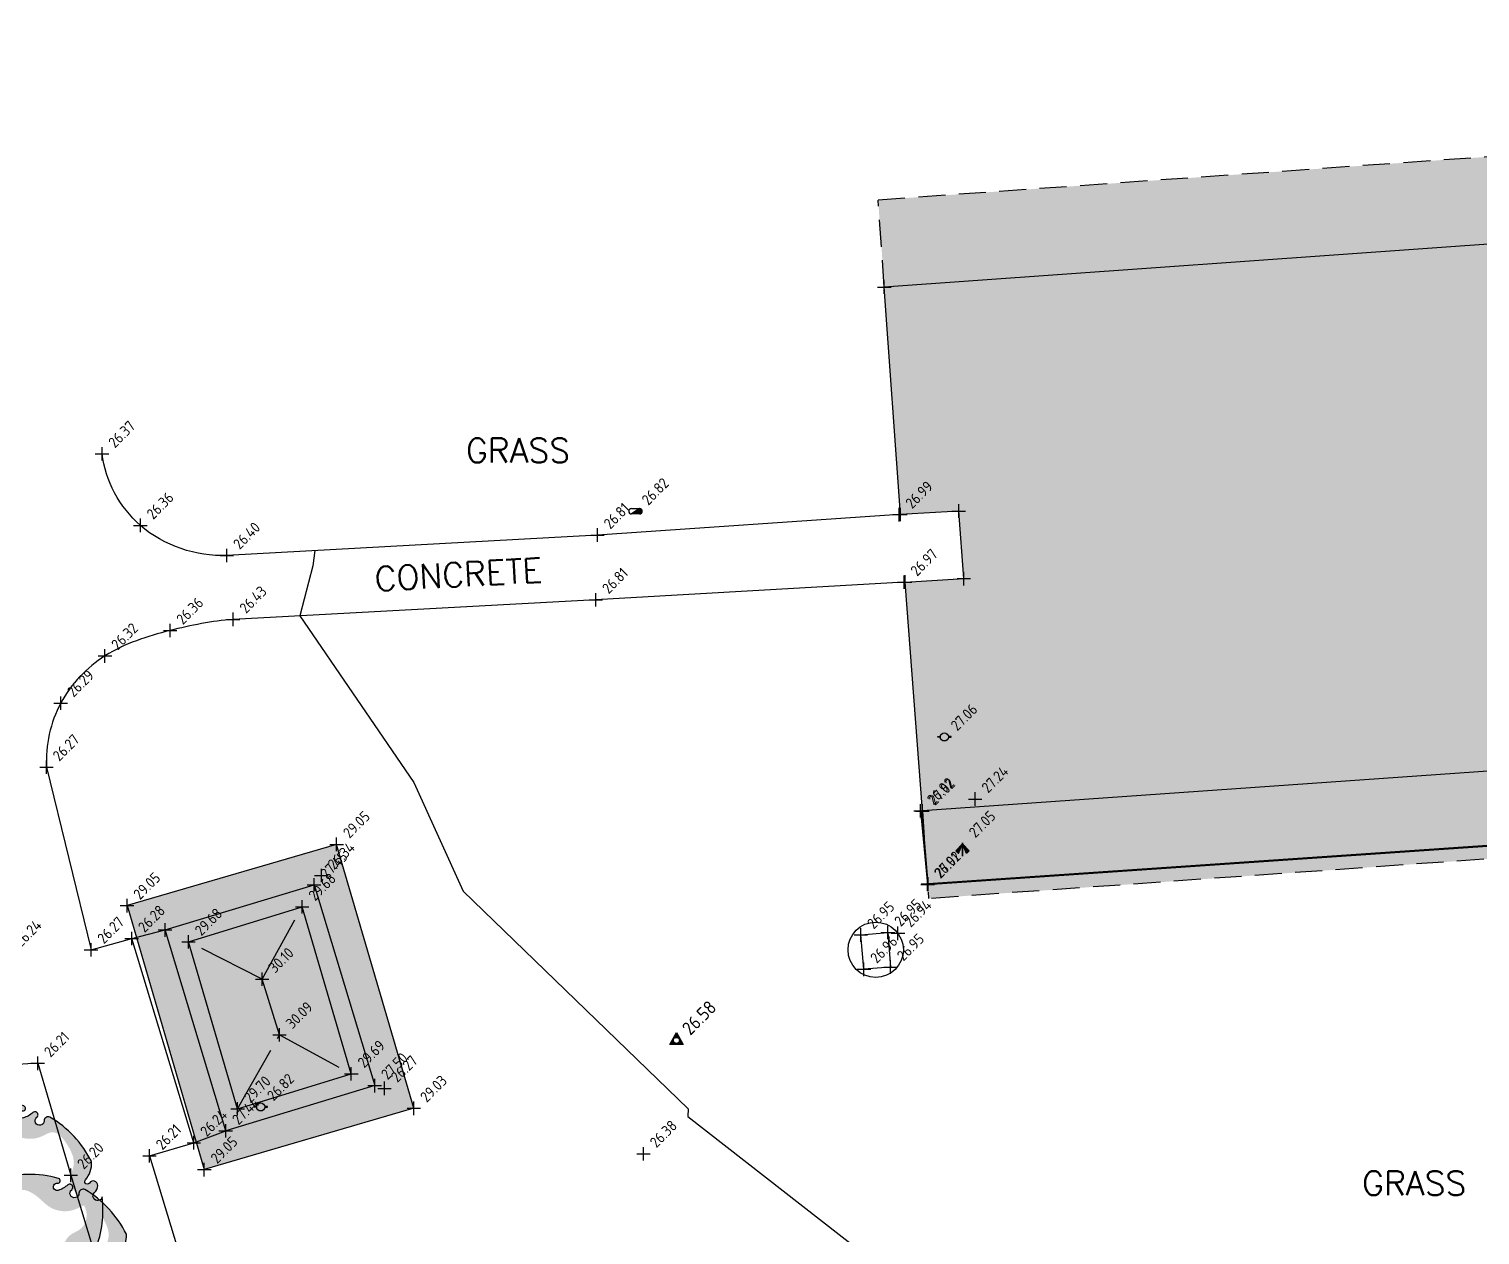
# Model space of a CAD drawing. Header units: metres. Extents: x 245957 to 247358, y 7418632 to 7419642.
# Drawn here: x 246319.16 to 246346.02, y 7419063.67 to 7419085.99 of the extents above; entities that cross this region are included whole.
import ezdxf
from ezdxf.enums import TextEntityAlignment as Align

# ---------------------------------------------------------------- set-up
doc = ezdxf.new("R2010")
doc.units = ezdxf.units.M
doc.linetypes.add('DASHED', pattern=[0.75, 0.5, -0.25])
doc.linetypes.add('PHANTOM', pattern=[2.5, 1.25, -0.25, 0.25, -0.25, 0.25, -0.25])
for name, color, linetype in [('-TEXT', 7, 'Continuous'), ('010_TEXTER', 8, 'Continuous'), ('010_TEXTER-L', 8, 'Continuous'), ('018_SPIKE', 8, 'Continuous'), ('018_SPIKE-L', 8, 'Continuous'), ('104_EXISTING_SURFACE-L', 35, 'Continuous'), ('104_EXISTING_SURFACE-S', 35, 'Continuous'), ('107_FLOOR_LEVEL-L', 234, 'Continuous'), ('107_FLOOR_LEVEL-S', 234, 'Continuous'), ('110_GROUND_BREAKLINE', 35, 'Continuous'), ('110_GROUND_BREAKLINE-L', 35, 'Continuous'), ('110_GROUND_BREAKLINE-S', 35, 'Continuous'), ('201_SINGLE_TREE-H', 63, 'Continuous'), ('201_SINGLE_TREE-S', 96, 'Continuous'), ('410_PEDESTRIAN_PATH', 32, 'Continuous'), ('410_PEDESTRIAN_PATH-L', 32, 'Continuous'), ('410_PEDESTRIAN_PATH-S', 32, 'Continuous'), ('601_HOUSE', 229, 'BUILDING2'), ('601_HOUSE-S', 229, 'BUILDING2'), ('602_MINOR_BUILDING', 185, 'Continuous'), ('602_MINOR_BUILDING-L', 185, 'Continuous'), ('602_MINOR_BUILDING-S', 185, 'Continuous'), ('609_DECKING', 45, 'STONEWALL'), ('609_DECKING-L', 45, 'STONEWALL'), ('609_DECKING-S', 45, 'STONEWALL'), ('635_DOOR_SILL-L', 181, 'Continuous'), ('635_DOOR_SILL-S', 181, 'Continuous'), ('636_STAIRS_OR_STEPS', 45, 'Continuous'), ('636_STAIRS_OR_STEPS-L', 45, 'Continuous'), ('636_STAIRS_OR_STEPS-S', 45, 'Continuous'), ('639_ROOF_RIDGE', 253, 'PHANTOM'), ('639_ROOF_RIDGE-L', 253, 'PHANTOM'), ('639_ROOF_RIDGE-S', 253, 'PHANTOM'), ('640_EAVES', 227, 'Continuous'), ('640_EAVES-L', 227, 'Continuous'), ('640_EAVES-S', 227, 'Continuous'), ('642_ROOF_GUTTER', 155, 'DASHED'), ('721_TELECOM_PIT-L', 7, 'Continuous'), ('721_TELECOM_PIT-S', 7, 'Continuous'), ('EX-BUILDING_LINE', 150, 'Continuous'), ('Surface_Contours_Minor', 253, 'Continuous')]:
    doc.layers.add(name, color=color, linetype=linetype)
for name, color, linetype, true_color in [('419_EDGE_OF_CONCRETE-L', 7, 'Continuous', 0xff4100), ('419_EDGE_OF_CONCRETE-S', 7, 'Continuous', 0xff4100), ('762_UNCLASSIFIED_PIT', 7, 'Continuous', 0xff64ac), ('762_UNCLASSIFIED_PIT-L', 7, 'Continuous', 0xff64ac), ('762_UNCLASSIFIED_PIT-S', 7, 'Continuous', 0xff64ac)]:
    doc.layers.add(name, color=color, linetype=linetype, true_color=true_color)
doc.styles.add('ISO18', font='iso.shx')
doc.styles.add('ISO2.5', font='isocp.shx', dxfattribs={"height": 2.5})
doc.styles.get("Standard").update_dxf_attribs({"font": 'SIMPLEX.shx'})
doc.linetypes.add('BUILDING2', pattern='A,0.25,["/",ISO18,S=0.15,R=180,X=0,Y=0],0', length=0.25)
doc.linetypes.add('STONEWALL', pattern='A,0,-0.0625,[131,AECCLAND,S=1,R=0,X=0,Y=0],-0.06303', length=0.12553)

# ---------------------------------------------------------------- blocks, each defined once
blk = doc.blocks.new('018')
at = {"color": 0, "linetype": 'Continuous'}
for p, q in [((-0.498, -0.292), (0.002, 0.578)), ((-0.428, -0.242), (0.002, 0.508)), ((-0.218, -0.002), (-0.208, 0.058)), ((-0.208, 0.058), (-0.188, 0.108)), ((-0.188, 0.108), (-0.158, 0.158)), ((-0.158, 0.158), (-0.108, 0.188)), ((-0.148, 0.208), (0.002, 0.408)), ((0.002, 0.278), (-0.148, 0.208)), ((-0.108, 0.188), (-0.058, 0.208)), ((-0.058, 0.208), (0.002, 0.218)), ((0.002, 0.278), (-0.048, 0.338)), ((0.002, 0.578), (0.502, -0.292)), ((0.002, 0.508), (0.452, -0.252)), ((0.002, 0.508), (0.002, 0.278)), ((0.002, 0.408), (0.172, 0.208)), ((0.002, 0.278), (0.052, 0.358)), ((0.172, 0.208), (0.002, 0.278)), ((0.002, 0.218), (0.062, 0.218)), ((0.062, 0.218), (0.112, 0.188)), ((0.112, 0.188), (0.162, 0.158)), ((0.162, 0.158), (0.192, 0.108)), ((0.282, 0.008), (0.182, -0.212)), ((0.192, 0.108), (0.212, 0.058)), ((0.212, 0.058), (0.222, -0.002)), ((0.402, -0.192), (0.282, 0.008)), ((0.502, -0.292), (-0.498, -0.292)), ((0.452, -0.252), (-0.428, -0.242)), ((-0.348, -0.192), (-0.268, -0.012)), ((-0.348, -0.192), (-0.218, -0.142)), ((-0.168, -0.212), (-0.348, -0.192)), ((-0.218, -0.142), (-0.298, -0.092)), ((-0.268, -0.012), (-0.168, -0.212)), ((-0.218, -0.142), (-0.268, -0.222)), ((-0.208, -0.062), (-0.218, -0.002)), ((-0.188, -0.112), (-0.208, -0.062)), ((-0.158, -0.162), (-0.188, -0.112)), ((-0.108, -0.192), (-0.158, -0.162)), ((-0.058, -0.212), (-0.108, -0.192)), ((0.002, -0.222), (-0.058, -0.212)), ((0.062, -0.212), (0.002, -0.222)), ((0.112, -0.192), (0.062, -0.212)), ((0.162, -0.162), (0.112, -0.192)), ((0.192, -0.112), (0.162, -0.162)), ((0.182, -0.212), (0.402, -0.192)), ((0.212, -0.062), (0.192, -0.112)), ((0.222, -0.002), (0.212, -0.062)), ((0.232, -0.112), (0.332, -0.062)), ((0.402, -0.192), (0.232, -0.112)), ((0.232, -0.112), (0.282, -0.242))]:
    blk.add_line(p, q, dxfattribs=at)
blk = doc.blocks.new('010')
at = {"color": 0, "linetype": 'Continuous'}
for p, q in [((0, 0), (-0.5, -0.52)), ((0, 0), (-0.4, -0.62)), ((-0.3, -0.72), (0, 0)), ((-0.01, 0.08), (-0.01, -0.92)), ((0, 0.08), (0, -0.92)), ((0.4, -0.62), (0, 0)), ((0, 0), (0.5, -0.52)), ((0.3, -0.72), (0, 0)), ((0.01, -0.92), (0.01, 0.08)), ((-0.5, -0.52), (-0.3, -0.72)), ((-0.078, -0.12), (-0.42, -0.48)), ((-0.42, -0.48), (-0.29, -0.61)), ((-0.154, -0.24), (-0.34, -0.44)), ((-0.34, -0.44), (-0.276, -0.504)), ((-0.29, -0.61), (-0.078, -0.12)), ((-0.276, -0.504), (-0.154, -0.24)), ((-0.01, -0.92), (0.01, -0.92)), ((0.078, -0.12), (0.42, -0.48)), ((0.29, -0.61), (0.078, -0.12)), ((0.154, -0.24), (0.34, -0.44)), ((0.276, -0.504), (0.154, -0.24)), ((0.34, -0.44), (0.276, -0.504)), ((0.42, -0.48), (0.29, -0.61)), ((0.5, -0.52), (0.3, -0.72))]:
    blk.add_line(p, q, dxfattribs=at)
at = {"color": 0}
blk.add_line((-0.01, 0.08), (0.01, 0.08), dxfattribs=at)
blk = doc.blocks.new('CROSS')
at = {"color": 0, "linetype": 'Continuous'}
for p, q in [((-0.5, 0), (0.5, 0)), ((0, -0.5), (0, 0.5))]:
    blk.add_line(p, q, dxfattribs=at)
blk = doc.blocks.new('107')
at = {"color": 0, "linetype": 'Continuous'}
for p, q in [((-0.5, -0.02), (-0.5, 0.02)), ((-0.5, 0.02), (-0.3, 0.02)), ((-0.5, 0), (-0.3, 0)), ((-0.3, 0), (-0.28, 0.11)), ((-0.28, -0.11), (-0.3, 0)), ((-0.28, 0.11), (-0.21, 0.21)), ((-0.21, 0.21), (-0.11, 0.28)), ((-0.11, 0.28), (0, 0.3)), ((0, 0.3), (0.11, 0.28)), ((0.11, 0.28), (0.21, 0.21)), ((0.21, 0.21), (0.28, 0.11)), ((0.28, 0.11), (0.3, 0)), ((0.3, 0), (0.28, -0.11)), ((0.5, 0.02), (0.3, 0.02)), ((0.5, 0), (0.3, 0)), ((0.5, -0.02), (0.5, 0.02)), ((-0.3, -0.02), (-0.5, -0.02)), ((-0.21, -0.21), (-0.28, -0.11)), ((-0.11, -0.28), (-0.21, -0.21)), ((0, -0.3), (-0.11, -0.28)), ((0.11, -0.28), (0, -0.3)), ((0.21, -0.21), (0.11, -0.28)), ((0.28, -0.11), (0.21, -0.21)), ((0.3, -0.02), (0.5, -0.02))]:
    blk.add_line(p, q, dxfattribs=at)
blk = doc.blocks.new('721')
blk.add_hatch(color=256).paths.add_polyline_path([(-0.3, -0.2), (0.3, -0.2, 1), (0.3, 0.2)])
at = {"color": 0, "linetype": 'Continuous'}
for p, q in [((-0.3, 0.2), (0.3, 0.2)), ((0.3, -0.2), (-0.3, -0.2))]:
    blk.add_line(p, q, dxfattribs=at)
blk.add_line((0.3, 0.2), (-0.3, -0.2))
for centre, start, end in [((-0.3, 0), 90, 270), ((0.3, 0), 270, 90)]:
    blk.add_arc(centre, 0.2, start, end, dxfattribs=at)
blk = doc.blocks.new('201C')
at = {"layer": '201_SINGLE_TREE-H', "transparency": 33554534}
h = blk.add_hatch(color=256, dxfattribs=at)
h.paths.add_polyline_path([(-0.3717, -0.3344, 0.222926), (0.0196, -0.4996, 0.770799), (0.0439, -0.4417, -0.650302), (0.0511, -0.4116, -0.234737), (0.0964, -0.4247, -0.847312), (0.0816, -0.4475, 0.78443), (0.0732, -0.4583, 0.276934), (0.1352, -0.4813, 0.193599), (0.4309, -0.2536, 0.800435), (0.4144, -0.2337, -0.75216), (0.3757, -0.1925, -0.528914), (0.4006, -0.1909, 0.594112), (0.4663, -0.1804, 0.123805), (0.4962, 0.0616, -1.41759), (0.4607, 0.0811, 0.206906), (0.4758, 0.1133, 0.759729), (0.4374, 0.1252, -1.073307), (0.4187, 0.1392, 0.194379), (0.4474, 0.2231, 0.144612), (0.2544, 0.4304, 0.53339), (0.2277, 0.4128, -1.592592), (0.1939, 0.4293, 1.030038), (0.1758, 0.4513, -0.10361), (0.1314, 0.4262, -1.238487), (0.1282, 0.4593, 0.884725), (0.1336, 0.4818, 0.147549), (-0.1551, 0.4753, 0.71725), (-0.1579, 0.4291, -0.864032), (-0.1646, 0.4015, -0.310704), (-0.1946, 0.4266, 0.58143), (-0.2167, 0.4321, -0.281558), (-0.2766, 0.4162), (-0.2775, 0.4159, 0.217121), (-0.4959, 0.0634), (-0.4959, 0.0634, 0.440011), (-0.4522, 0.021, 0.723973), (-0.4442, 0.0516, -1.384648), (-0.4262, 0.0659, -0.051107), (-0.4149, 0.0223, -0.361502), (-0.441, -0.0208, 0.256822), (-0.4937, -0.0791, 0.116166), (-0.4065, -0.2911, 0.67803), (-0.3682, -0.2843, 0.170035), (-0.3696, -0.274, -1.054701), (-0.3596, -0.2696, 0.431903), (-0.3468, -0.2749, -0.910728), (-0.3329, -0.2993, -0.42046), (-0.3418, -0.2976, 1.007885), (-0.3479, -0.3018, -0.766634), (-0.3646, -0.3216, 0.938602), (-0.3717, -0.3344)])
edge = h.paths.add_edge_path(flags=16)
edge.add_spline(control_points=[(-0.3177, 0.2468), (-0.303, 0.2628), (-0.2856, 0.2893), (-0.256, 0.3411), (-0.1928, 0.3155), (-0.0921, 0.286), (-0.1162, 0.3941), (-0.0359, 0.4462), (0.0392, 0.3985), (0.1028, 0.3299), (0.1957, 0.3214), (0.2784, 0.3804), (0.3442, 0.2961), (0.3785, 0.2147), (0.3303, 0.1307), (0.3915, 0.0592), (0.4378, -0.0139), (0.4055, -0.0919), (0.3459, -0.1091), (0.3102, -0.1666), (0.3057, -0.2282), (0.3286, -0.3091), (0.2408, -0.3447), (0.1647, -0.3496), (0.103, -0.3142), (0.0463, -0.3153), (0.0047, -0.3356), (-0.0139, -0.3682), (-0.0327, -0.4069), (-0.0927, -0.4151), (-0.1463, -0.3868), (-0.23, -0.3665), (-0.2245, -0.2773), (-0.2864, -0.2294), (-0.3344, -0.1941), (-0.3737, -0.1409), (-0.3276, -0.0866), (-0.344, -0.0009), (-0.3866, 0.0828), (-0.3665, 0.1796), (-0.3359, 0.2271), (-0.3177, 0.2468)], knot_values=[0, 0, 0, 0, 0.064972, 0.101243, 0.15652, 0.245586, 0.324463, 0.387907, 0.486094, 0.554514, 0.671826, 0.728629, 0.823661, 0.919885, 0.989953, 1.075257, 1.171704, 1.23593, 1.293575, 1.346478, 1.426142, 1.479146, 1.570817, 1.644481, 1.712561, 1.774901, 1.807, 1.846291, 1.885582, 1.928182, 2.007036, 2.074591, 2.151638, 2.226455, 2.293426, 2.340744, 2.397548, 2.47317, 2.587294, 2.673595, 2.754259, 2.754259, 2.754259, 2.754259], degree=3, periodic=0)
at = {"layer": '201_SINGLE_TREE-S'}
blk.add_lwpolyline([(-0.3717, -0.3344, 0.222926), (0.0196, -0.4996, 0.770799), (0.0439, -0.4417, -0.650302), (0.0511, -0.4116, -0.234737), (0.0964, -0.4247, -0.847312), (0.0816, -0.4475, 0.78443), (0.0732, -0.4583, 0.276934), (0.1352, -0.4813, 0.193599), (0.4309, -0.2536, 0.800435), (0.4144, -0.2337, -0.75216), (0.3757, -0.1925, -0.528914), (0.4006, -0.1909, 0.594112), (0.4663, -0.1804, 0.123805), (0.4962, 0.0616, -1.41759), (0.4607, 0.0811, 0.206906), (0.4758, 0.1133, 0.759729), (0.4374, 0.1252, -1.073307), (0.4187, 0.1392, 0.194379), (0.4474, 0.2231, 0.144612), (0.2544, 0.4304, 0.53339), (0.2277, 0.4128, -1.592592), (0.1939, 0.4293, 1.030038), (0.1758, 0.4513, -0.10361), (0.1314, 0.4262, -1.238487), (0.1282, 0.4593, 0.884725), (0.1336, 0.4818, 0.147549), (-0.1551, 0.4753, 0.71725), (-0.1579, 0.4291, -0.864032), (-0.1646, 0.4015, -0.310704), (-0.1946, 0.4266, 0.58143), (-0.2167, 0.4321, -0.281558), (-0.2766, 0.4162), (-0.2775, 0.4159, 0.217121), (-0.4959, 0.0634), (-0.4959, 0.0634, 0.440011), (-0.4522, 0.021, 0.723973), (-0.4442, 0.0516, -1.384648), (-0.4262, 0.0659, -0.051107), (-0.4149, 0.0223, -0.361502), (-0.441, -0.0208, 0.256822), (-0.4937, -0.0791, 0.116166), (-0.4065, -0.2911, 0.67803), (-0.3682, -0.2843, 0.170035), (-0.3696, -0.274, -1.054701), (-0.3596, -0.2696, 0.431903), (-0.3468, -0.2749, -0.910728), (-0.3329, -0.2993, -0.42046), (-0.3418, -0.2976, 1.007885), (-0.3479, -0.3018, -0.766634), (-0.3646, -0.3216, 0.938602), (-0.3717, -0.3344)], format="xyb", dxfattribs=at)
blk = doc.blocks.new('C')
at = {"layer": '-TEXT'}
blk.add_text('CONCRETE', height=0.45, dxfattribs=at).set_placement((-0.001, -0.23), align=Align.CENTER)
blk = doc.blocks.new('G')
at = {"layer": '-TEXT'}
blk.add_text('GRASS', height=0.45, dxfattribs=at).set_placement((0.021, -0.235), align=Align.CENTER)

msp = doc.modelspace()

# ---------------------------------------------------------------- hatches: boundary and pattern name
at = {"layer": 'EX-BUILDING_LINE'}
h = msp.add_hatch(color=9, dxfattribs=at)
h.dxf.hatch_style = 1
h.paths.add_polyline_path([(246378.825, 7419080.051), (246379.92, 7419080.127), (246379.626, 7419084.378), (246334.99, 7419081.213), (246335.289, 7419077.004), (246336.367, 7419077.068), (246336.461, 7419075.818), (246335.376, 7419075.754), (246335.694, 7419071.52), (246348.475, 7419072.418), (246348.576, 7419071.045), (246351.826, 7419071.283), (246351.727, 7419072.645), (246380.305, 7419074.671), (246380.008, 7419078.923), (246378.933, 7419078.833)])
h.paths.add_polyline_path([(246379.626, 7419084.378), (246379.511, 7419085.99), (246334.876, 7419082.825), (246334.99, 7419081.213)])
h.paths.add_polyline_path([(246380.501, 7419073.064), (246380.479, 7419073.233), (246380.305, 7419074.671), (246351.727, 7419072.645), (246351.826, 7419071.283), (246348.576, 7419071.045), (246348.475, 7419072.418), (246335.694, 7419071.52), (246335.809, 7419069.896)])
h.paths.add_polyline_path([(246384.01, 7419076.746), (246380.179, 7419076.475), (246380.305, 7419074.671), (246384.213, 7419074.912), (246384.2, 7419075.052)])
h.paths.add_polyline_path([(246383.61, 7419082.384), (246379.783, 7419082.112), (246379.92, 7419080.127), (246378.825, 7419080.051), (246378.933, 7419078.833), (246380.008, 7419078.923), (246380.179, 7419076.475), (246384.01, 7419076.746)])
h.paths.add_polyline_path([(246383.45, 7419084.649), (246379.626, 7419084.378), (246379.783, 7419082.112), (246383.61, 7419082.384)])
h = msp.add_hatch(color=9, dxfattribs=at)
h.dxf.hatch_style = 1
h.paths.add_polyline_path([(246324.853, 7419070.9), (246320.974, 7419069.765), (246322.403, 7419064.879), (246326.283, 7419066.014)])

# ---------------------------------------------------------------- linework, layer by layer
at = {"layer": '110_GROUND_BREAKLINE'}
for p, q in [((246335.662, 7419071.519), (246335.792, 7419070.157)), ((246335.792, 7419070.157), (246348.576, 7419071.033))]:
    msp.add_line(p, q, dxfattribs=at)
at = {"layer": '410_PEDESTRIAN_PATH'}
for p, q in [((246335.266, 7419077.003), (246329.68, 7419076.625)), ((246329.68, 7419076.625), (246322.821, 7419076.247)), ((246335.359, 7419075.753), (246329.65, 7419075.426)), ((246329.65, 7419075.426), (246322.939, 7419075.063)), ((246319.482, 7419072.328), (246320.307, 7419068.949)), ((246320.307, 7419068.949), (246321.06, 7419069.158)), ((246319.32, 7419066.848), (246316.73, 7419066.674)), ((246319.32, 7419066.848), (246319.933, 7419064.776)), ((246321.39, 7419065.134), (246322.211, 7419065.377)), ((246321.39, 7419065.134), (246322.701, 7419060.82)), ((246319.933, 7419064.776), (246321.272, 7419060.339))]:
    msp.add_line(p, q, dxfattribs=at)
msp.add_circle((246334.831, 7419068.948), 0.512, dxfattribs=at)
for points, start_tangent, end_tangent in [([(246322.821, 7419076.247), (246321.22, 7419076.803), (246320.511, 7419078.127)], (-0.999264, -0.038366), (-0.119131, 0.992879)), ([(246322.939, 7419075.063), (246321.77, 7419074.857), (246320.565, 7419074.387), (246319.746, 7419073.514), (246319.482, 7419072.328)], (-0.99714, -0.075576), (0.048716, -0.998813))]:
    msp.add_spline(points, degree=3, dxfattribs=dict(at, start_tangent=start_tangent, end_tangent=end_tangent))
at = {"layer": '601_HOUSE'}
for p, q in [((246379.626, 7419084.378), (246334.99, 7419081.213)), ((246335.289, 7419077.004), (246334.99, 7419081.213)), ((246336.367, 7419077.068), (246335.289, 7419077.004)), ((246336.461, 7419075.818), (246336.367, 7419077.068)), ((246335.376, 7419075.754), (246336.461, 7419075.818)), ((246335.694, 7419071.52), (246335.376, 7419075.754)), ((246348.475, 7419072.418), (246335.694, 7419071.52))]:
    msp.add_line(p, q, dxfattribs=at)
at = {"layer": '602_MINOR_BUILDING'}
for p, q in [((246321.676, 7419069.315), (246324.435, 7419070.152)), ((246324.435, 7419070.152), (246325.558, 7419066.434)), ((246322.8, 7419065.598), (246321.676, 7419069.315)), ((246325.558, 7419066.434), (246322.8, 7419065.598))]:
    msp.add_line(p, q, dxfattribs=at)
at = {"layer": '609_DECKING'}
for p, q in [((246335.799, 7419070.167), (246335.693, 7419071.514)), ((246348.571, 7419071.043), (246335.799, 7419070.167))]:
    msp.add_line(p, q, dxfattribs=at)
at = {"layer": '636_STAIRS_OR_STEPS'}
for p, q in [((246321.06, 7419069.158), (246321.676, 7419069.315)), ((246322.211, 7419065.377), (246321.06, 7419069.158)), ((246322.211, 7419065.377), (246322.8, 7419065.598))]:
    msp.add_line(p, q, dxfattribs=at)
at = {"layer": '639_ROOF_RIDGE'}
for p, q in [((246323.475, 7419068.406), (246324.215, 7419069.744)), ((246323.475, 7419068.406), (246322.111, 7419069.095)), ((246323.796, 7419067.375), (246323.475, 7419068.406)), ((246323.02, 7419066.004), (246323.796, 7419067.375)), ((246323.796, 7419067.375), (246325.124, 7419066.652))]:
    msp.add_line(p, q, dxfattribs=at)
at = {"layer": '640_EAVES'}
for p, q in [((246324.853, 7419070.9), (246320.974, 7419069.765)), ((246326.283, 7419066.014), (246324.853, 7419070.9)), ((246320.974, 7419069.765), (246322.403, 7419064.879)), ((246322.111, 7419069.095), (246324.215, 7419069.744)), ((246325.124, 7419066.652), (246324.215, 7419069.744)), ((246323.02, 7419066.004), (246322.111, 7419069.095)), ((246323.02, 7419066.004), (246325.124, 7419066.652)), ((246326.283, 7419066.014), (246322.403, 7419064.879))]:
    msp.add_line(p, q, dxfattribs=at)
at = {"layer": '642_ROOF_GUTTER'}
for p, q in [((246379.511, 7419085.99), (246334.876, 7419082.825)), ((246334.99, 7419081.213), (246334.876, 7419082.825)), ((246380.501, 7419073.064), (246335.809, 7419069.896)), ((246335.694, 7419071.52), (246335.809, 7419069.896))]:
    msp.add_line(p, q, dxfattribs=at)
at = {"layer": '762_UNCLASSIFIED_PIT'}
for p, q in [((246334.556, 7419069.223), (246335.058, 7419069.268)), ((246334.614, 7419068.587), (246334.556, 7419069.223)), ((246335.058, 7419069.268), (246335.107, 7419068.629)), ((246335.107, 7419068.629), (246334.614, 7419068.587))]:
    msp.add_line(p, q, dxfattribs=at)
at = {"layer": 'Surface_Contours_Minor', "elevation": 26.5}
msp.add_lwpolyline([(246324.447, 7419076.336), (246324.41, 7419076.056), (246324.174, 7419075.129), (246326.283, 7419072.042), (246327.197, 7419070.033), (246331.359, 7419066.004), (246331.356, 7419065.861), (246336.645, 7419061.733), (246336.77, 7419061.788), (246340.529, 7419062.456), (246349.353, 7419061.066)], dxfattribs=at)

# ---------------------------------------------------------------- block references
at = {"layer": '-TEXT'}
for p in [(246328.189, 7419078.202), (246344.778, 7419064.639)]:
    msp.add_blockref('G', p, dxfattribs=at)
at = {"layer": '-TEXT', "rotation": 3.09466663081871}
msp.add_blockref('C', (246327.107, 7419075.899), dxfattribs=at)
at = {"layer": '010_TEXTER', "xscale": 0.25, "yscale": 0.25, "zscale": 0.25}
msp.add_blockref('010', (246336.438, 7419070.911), dxfattribs=at)
at = {"layer": '018_SPIKE', "xscale": 0.25, "yscale": 0.25, "zscale": 0.25}
msp.add_blockref('018', (246331.143, 7419067.271), dxfattribs=at)
at = {"layer": '104_EXISTING_SURFACE-S', "xscale": 0.25, "yscale": 0.25, "zscale": 0.25}
for p in [(246324.571, 7419070.323), (246325.739, 7419066.384), (246330.534, 7419065.173)]:
    msp.add_blockref('CROSS', p, dxfattribs=at)
at = {"layer": '107_FLOOR_LEVEL-S', "xscale": 0.25, "yscale": 0.25, "zscale": 0.25}
for p in [(246336.103, 7419072.888), (246323.448, 7419066.04)]:
    msp.add_blockref('107', p, dxfattribs=at)
at = {"layer": '110_GROUND_BREAKLINE-S', "xscale": 0.25, "yscale": 0.25, "zscale": 0.25}
for p in [(246335.662, 7419071.519), (246335.792, 7419070.157)]:
    msp.add_blockref('CROSS', p, dxfattribs=at)
at = {"layer": '201_SINGLE_TREE-S', "xscale": 4, "yscale": 4, "zscale": 4}
for p in [(246318.528, 7419064.131), (246319.173, 7419062.791)]:
    msp.add_blockref('201C', p, dxfattribs=at)
at = {"layer": '410_PEDESTRIAN_PATH-S', "xscale": 0.25, "yscale": 0.25, "zscale": 0.25}
for p in [(246320.511, 7419078.127), (246321.22, 7419076.803), (246335.266, 7419077.003), (246329.68, 7419076.625), (246322.821, 7419076.247), (246335.359, 7419075.753), (246329.65, 7419075.426), (246322.939, 7419075.063), (246321.77, 7419074.857), (246320.565, 7419074.387), (246319.746, 7419073.514), (246319.482, 7419072.328), (246320.307, 7419068.949), (246319.32, 7419066.848), (246321.39, 7419065.134), (246319.933, 7419064.776)]:
    msp.add_blockref('CROSS', p, dxfattribs=at)
at = {"layer": '419_EDGE_OF_CONCRETE-S', "xscale": 0.25, "yscale": 0.25, "zscale": 0.25}
msp.add_blockref('CROSS', (246335.242, 7419069.253), dxfattribs=at)
at = {"layer": '601_HOUSE-S', "xscale": 0.25, "yscale": 0.25, "zscale": 0.25}
for p in [(246334.99, 7419081.213), (246336.367, 7419077.068), (246335.289, 7419077.004), (246335.376, 7419075.754), (246336.461, 7419075.818), (246335.694, 7419071.52)]:
    msp.add_blockref('CROSS', p, dxfattribs=at)
at = {"layer": '602_MINOR_BUILDING-S', "xscale": 0.25, "yscale": 0.25, "zscale": 0.25}
for p in [(246324.435, 7419070.152), (246321.676, 7419069.315), (246325.558, 7419066.434), (246322.8, 7419065.598)]:
    msp.add_blockref('CROSS', p, dxfattribs=at)
at = {"layer": '609_DECKING-S', "xscale": 0.25, "yscale": 0.25, "zscale": 0.25}
for p in [(246335.693, 7419071.514), (246335.799, 7419070.167)]:
    msp.add_blockref('CROSS', p, dxfattribs=at)
at = {"layer": '635_DOOR_SILL-S', "xscale": 0.25, "yscale": 0.25, "zscale": 0.25}
msp.add_blockref('CROSS', (246336.673, 7419071.739), dxfattribs=at)
at = {"layer": '636_STAIRS_OR_STEPS-S', "xscale": 0.25, "yscale": 0.25, "zscale": 0.25}
for p in [(246321.06, 7419069.158), (246322.211, 7419065.377)]:
    msp.add_blockref('CROSS', p, dxfattribs=at)
at = {"layer": '639_ROOF_RIDGE-S', "xscale": 0.25, "yscale": 0.25, "zscale": 0.25}
for p in [(246323.475, 7419068.406), (246323.796, 7419067.375)]:
    msp.add_blockref('CROSS', p, dxfattribs=at)
at = {"layer": '640_EAVES-S', "xscale": 0.25, "yscale": 0.25, "zscale": 0.25}
for p in [(246324.853, 7419070.9), (246320.974, 7419069.765), (246324.215, 7419069.744), (246322.111, 7419069.095), (246325.124, 7419066.652), (246323.02, 7419066.004), (246326.283, 7419066.014), (246322.403, 7419064.879)]:
    msp.add_blockref('CROSS', p, dxfattribs=at)
at = {"layer": '721_TELECOM_PIT-S', "xscale": 0.25, "yscale": 0.25, "zscale": 0.25}
msp.add_blockref('721', (246330.384, 7419077.065), dxfattribs=at)
at = {"layer": '762_UNCLASSIFIED_PIT-S', "xscale": 0.25, "yscale": 0.25, "zscale": 0.25}
for p in [(246335.058, 7419069.268), (246334.556, 7419069.223), (246334.614, 7419068.587), (246335.107, 7419068.629)]:
    msp.add_blockref('CROSS', p, dxfattribs=at)

# ---------------------------------------------------------------- texts
at = {"layer": '010_TEXTER-L', "style": 'ISO2.5'}
msp.add_text('27.05', height=0.2, rotation=45, dxfattribs=at).set_placement((246336.605, 7419071.078), align=Align.MIDDLE_LEFT)
at = {"layer": '018_SPIKE-L', "style": 'ISO2.5'}
msp.add_text('26.58', height=0.25, rotation=45, dxfattribs=at).set_placement((246331.31, 7419067.438), align=Align.MIDDLE_LEFT)
at = {"layer": '104_EXISTING_SURFACE-L', "style": 'ISO2.5'}
for s, p in [('26.34', (246324.738, 7419070.49)), ('26.27', (246325.907, 7419066.551)), ('26.38', (246330.701, 7419065.341))]:
    msp.add_text(s, height=0.2, rotation=45, dxfattribs=at).set_placement(p, align=Align.MIDDLE_LEFT)
at = {"layer": '107_FLOOR_LEVEL-L', "style": 'ISO2.5'}
for s, p in [('27.06', (246336.27, 7419073.056)), ('26.82', (246323.615, 7419066.207))]:
    msp.add_text(s, height=0.2, rotation=45, dxfattribs=at).set_placement(p, align=Align.MIDDLE_LEFT)
at = {"layer": '110_GROUND_BREAKLINE-L', "style": 'ISO2.5'}
for s, p in [('26.92', (246335.83, 7419071.686)), ('26.91', (246335.959, 7419070.324))]:
    msp.add_text(s, height=0.2, rotation=45, dxfattribs=at).set_placement(p, align=Align.MIDDLE_LEFT)
at = {"layer": '410_PEDESTRIAN_PATH-L', "style": 'ISO2.5'}
for s, p in [('26.37', (246320.678, 7419078.294)), ('26.99', (246335.433, 7419077.17)), ('26.36', (246321.387, 7419076.971)), ('26.81', (246329.847, 7419076.792)), ('26.40', (246322.988, 7419076.415)), ('26.97', (246335.526, 7419075.92)), ('26.81', (246329.818, 7419075.593)), ('26.43', (246323.106, 7419075.23)), ('26.36', (246321.937, 7419075.024)), ('26.32', (246320.732, 7419074.554)), ('26.29', (246319.913, 7419073.681)), ('26.27', (246319.649, 7419072.495)), ('26.24', (246318.942, 7419069.056)), ('26.27', (246320.474, 7419069.116)), ('26.21', (246319.487, 7419067.015)), ('26.21', (246321.557, 7419065.302)), ('26.20', (246320.101, 7419064.943))]:
    msp.add_text(s, height=0.2, rotation=45, dxfattribs=at).set_placement(p, align=Align.MIDDLE_LEFT)
at = {"layer": '419_EDGE_OF_CONCRETE-L', "style": 'ISO2.5'}
msp.add_text('26.94', height=0.2, rotation=45, dxfattribs=at).set_placement((246335.41, 7419069.42), align=Align.MIDDLE_LEFT)
at = {"layer": '602_MINOR_BUILDING-L', "style": 'ISO2.5'}
for s, p in [('27.45', (246324.602, 7419070.319)), ('27.50', (246325.726, 7419066.601)), ('27.44', (246322.967, 7419065.765))]:
    msp.add_text(s, height=0.2, rotation=45, dxfattribs=at).set_placement(p, align=Align.MIDDLE_LEFT)
at = {"layer": '609_DECKING-L', "style": 'ISO2.5'}
for p in [(246335.861, 7419071.681), (246335.967, 7419070.334)]:
    msp.add_text('27.02', height=0.2, rotation=45, dxfattribs=at).set_placement(p, align=Align.MIDDLE_LEFT)
at = {"layer": '635_DOOR_SILL-L', "style": 'ISO2.5'}
msp.add_text('27.24', height=0.2, rotation=45, dxfattribs=at).set_placement((246336.841, 7419071.906), align=Align.MIDDLE_LEFT)
at = {"layer": '636_STAIRS_OR_STEPS-L', "style": 'ISO2.5'}
for s, p in [('26.28', (246321.227, 7419069.325)), ('26.24', (246322.379, 7419065.545))]:
    msp.add_text(s, height=0.2, rotation=45, dxfattribs=at).set_placement(p, align=Align.MIDDLE_LEFT)
at = {"layer": '639_ROOF_RIDGE-L', "style": 'ISO2.5'}
for s, p in [('30.10', (246323.642, 7419068.574)), ('30.09', (246323.964, 7419067.542))]:
    msp.add_text(s, height=0.2, rotation=45, dxfattribs=at).set_placement(p, align=Align.MIDDLE_LEFT)
at = {"layer": '640_EAVES-L', "style": 'ISO2.5'}
for s, p in [('29.05', (246325.021, 7419071.068)), ('29.05', (246321.141, 7419069.932)), ('29.68', (246324.383, 7419069.911)), ('29.68', (246322.278, 7419069.263)), ('29.69', (246325.292, 7419066.82)), ('29.70', (246323.187, 7419066.171)), ('29.03', (246326.45, 7419066.181)), ('29.05', (246322.571, 7419065.046))]:
    msp.add_text(s, height=0.2, rotation=45, dxfattribs=at).set_placement(p, align=Align.MIDDLE_LEFT)
at = {"layer": '721_TELECOM_PIT-L', "style": 'ISO2.5'}
msp.add_text('26.82', height=0.2, rotation=45, dxfattribs=at).set_placement((246330.551, 7419077.232), align=Align.MIDDLE_LEFT)
at = {"layer": '762_UNCLASSIFIED_PIT-L', "style": 'ISO2.5'}
for s, p in [('26.95', (246334.723, 7419069.39)), ('26.95', (246335.225, 7419069.436)), ('26.96', (246334.781, 7419068.754)), ('26.95', (246335.274, 7419068.796))]:
    msp.add_text(s, height=0.2, rotation=45, dxfattribs=at).set_placement(p, align=Align.MIDDLE_LEFT)

doc.saveas('drawing.dxf')
